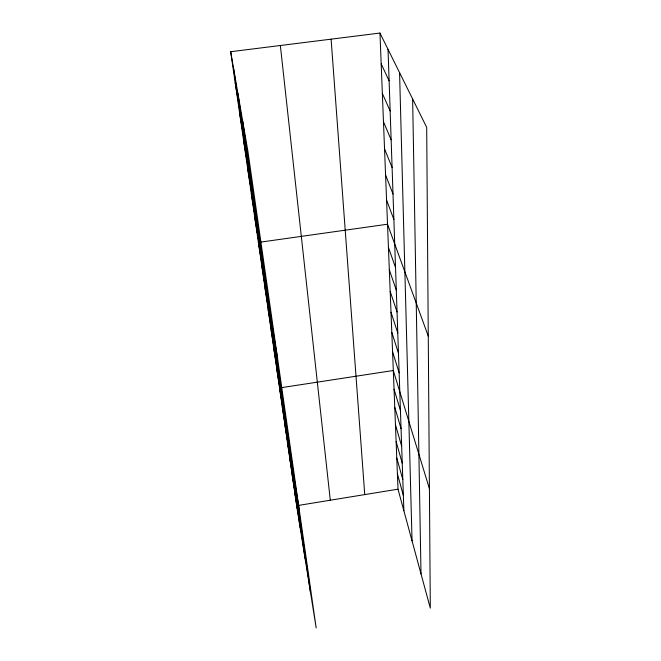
<?xml version="1.0" encoding="UTF-8"?>
<svg xmlns="http://www.w3.org/2000/svg" width="661" height="661" viewBox="0 0 661 661"><rect width="100%" height="100%" fill="white"/><g stroke="black" fill="none" stroke-linecap="round" stroke-linejoin="round"><path stroke-width="0.99" d="M298.64 505.384L398.005 489.173L379.959 33.05L230.689 51.715L296.657 505.706L316.173 627.95L247.892 151.229L230.689 51.715M379.959 33.05L426.692 127.383L430.311 608.137L398.005 489.173M381.182 63.877L389.122 80.857M382.347 93.408L390.155 110.998M383.471 121.723L391.147 139.851M384.545 148.899L392.097 167.514M385.578 175L393.006 194.037M386.569 200.085L393.882 219.51M428.262 336.094L387.52 224.219L258.401 242.43L277.628 358.816M388.445 247.454L395.526 267.523M389.329 269.845L396.303 290.171M390.18 291.418L397.054 311.984M391.006 312.24L397.773 332.995M391.799 332.334L398.467 353.271M392.568 351.743L399.145 372.829M429.41 488.661L393.312 370.507L279.545 387.941L299.268 509.945M394.047 389.18L400.434 410.506M394.757 407.242L401.053 428.659M395.452 424.701L401.657 446.192M396.121 441.598L402.243 463.146M396.765 457.966L402.805 479.547M397.393 473.813L403.35 495.428M235.167 82.509L238.216 100.348M239.447 111.998L242.579 130.424M243.554 140.256L246.751 159.21M247.495 167.357L250.75 186.782M251.271 193.384L254.584 213.222M254.906 218.386L258.261 238.596M261.764 265.565L265.185 286.378M265.003 287.849L268.457 308.91M268.118 309.323L271.597 330.599M271.134 330.029L274.629 351.495M274.034 350.008L277.546 371.639M276.835 369.301L280.363 391.064M282.239 406.49L285.783 428.468M284.85 424.42L288.394 446.481M287.361 441.755L290.923 463.873M289.799 458.527L293.36 480.687M292.162 474.755L295.715 496.948M294.442 490.479L297.995 512.68M233.655 68.884L300.201 527.916M242.711 121.26L310.546 592.727M237.894 93.399L305.134 558.793M280.355 45.502L330.293 500.22M331.103 39.156L364.748 494.593M388.04 49.36L403.879 510.804M399.566 72.619L412.043 540.863M412.638 99.018L421.007 573.888"/></g></svg>
